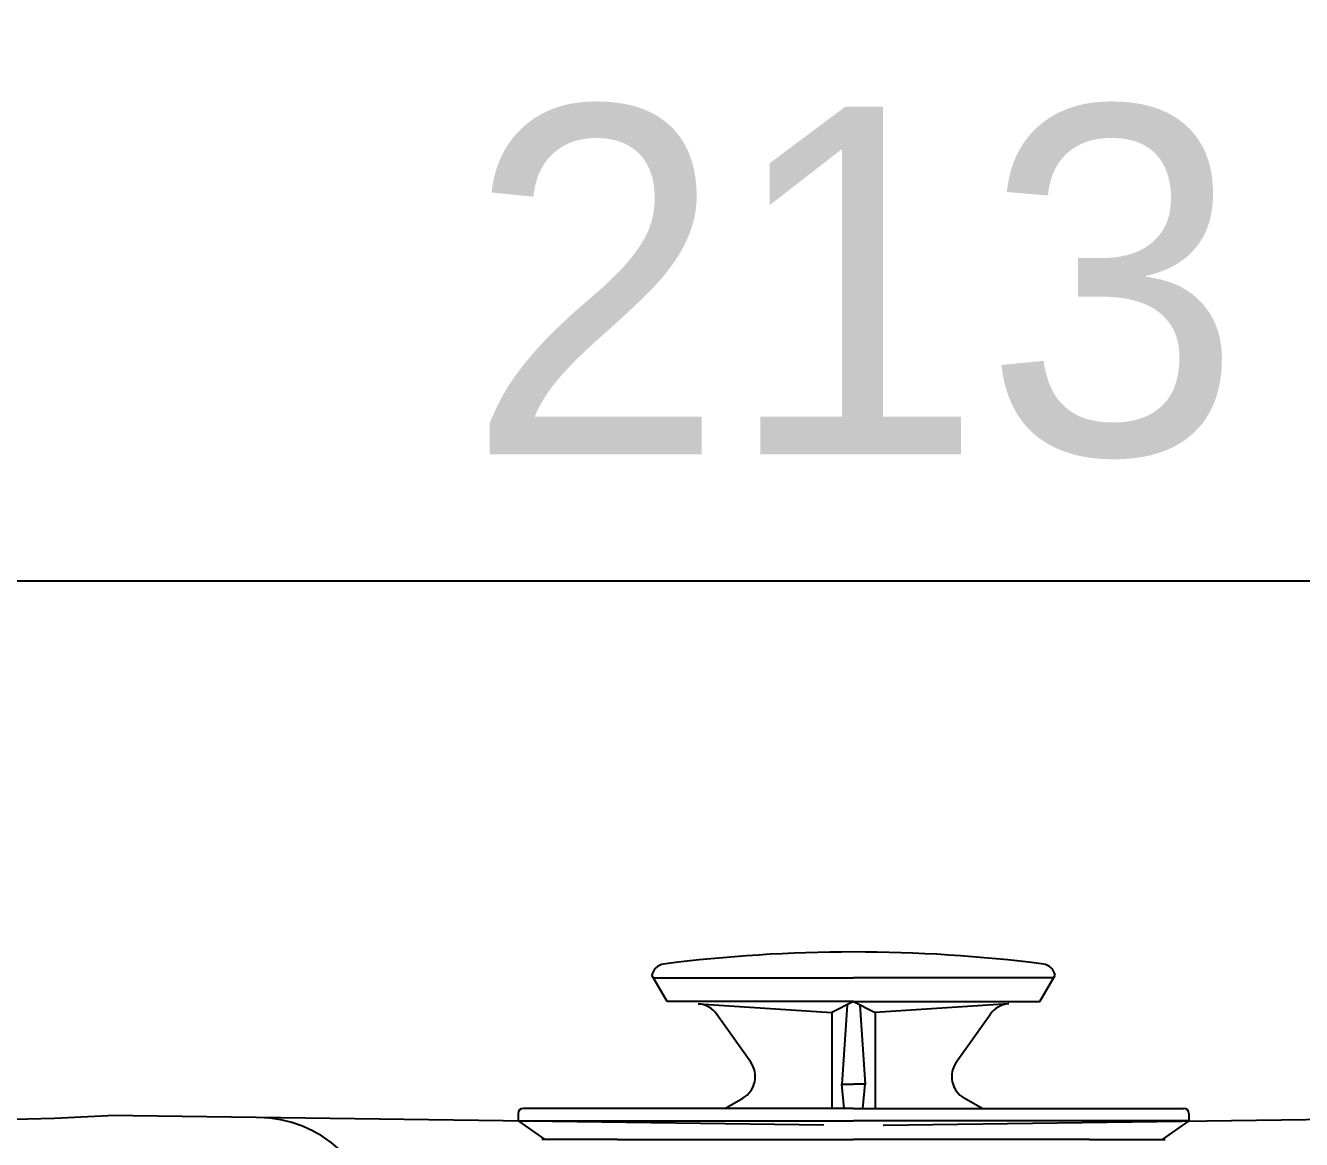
# Model space of a CAD drawing. Header units: millimetres. Extents: x 14229 to 16655, y -272 to 3158.
# Drawn here: x 15001.2 to 15103.9, y 1222.8 to 1312.5 of the extents above; entities that cross this region are included whole.
import ezdxf
from ezdxf.lldxf.tags import DXFTag

# ---------------------------------------------------------------- set-up
doc = ezdxf.new("R2010")
doc.units = ezdxf.units.MM
doc.header["$LTSCALE"] = 0.2
doc.linetypes.add('DASHED', pattern=[0.75, 0.5, -0.25])
doc.layers.add('2', color=2, linetype='HIDDEN')
doc.layers.add('3', color=3, linetype='Continuous')
doc.styles.add('h', font='', dxfattribs={"height": 28})
doc.styles.get('h').set_extended_font_data('Haansoft Batang')
tags = doc.linetypes.add('HIDDEN', pattern=[9.524999999999999, 6.35, -3.175]).pattern_tags.tags
tags[6:7] = [DXFTag(74, 4), DXFTag(75, 0), DXFTag(340, '0'), DXFTag(46, 1.0), DXFTag(50, 0.0), DXFTag(44, 0.0), DXFTag(45, 0.0)]
tags[4:5] = [DXFTag(74, 4), DXFTag(75, 0), DXFTag(340, '0'), DXFTag(46, 1.0), DXFTag(50, 0.0), DXFTag(44, 0.0), DXFTag(45, 0.0)]
doc.dimstyles.new('AM_ISO$0', dxfattribs={"dimtxt": 28, "dimasz": 24, "dimexe": 10, "dimexo": 0, "dimgap": 10, "dimtad": 1, "dimdec": 0, "dimdsep": 46, "dimtxsty": 'h', "dimcen": -5, "dimclrd": 256, "dimclre": 256, "dimclrt": 256, "dimadec": 0, "dimazin": 2, "dimtp": 0.1, "dimtm": 0.1, "dimtfac": 0.71, "dimtdec": 0, "dimtmove": 0, "dimatfit": 3, "dimfxl": 0, "dimlwd": -1, "dimlwe": -1, "dimarcsym": 0})

# ---------------------------------------------------------------- blocks, each defined once
blk = doc.blocks.new('*D28')
at = {"linetype": 'ByBlock'}
for p, q in [((15067.85019467148, 1378.466055983947), (15444.93757397065, 1378.466055983947)), ((15434.93757397065, 1354.466055983947), (15434.93757397065, 1212.963220477088)), ((15067.85019467148, 1188.963220477088), (15444.93757397065, 1188.963220477088))]:
    blk.add_line(p, q, dxfattribs=at)
for points in [[(15430.93757397065, 1354.466055983947), (15438.93757397065, 1354.466055983947), (15434.93757397065, 1378.466055983947)], [(15430.93757397065, 1212.963220477088), (15438.93757397065, 1212.963220477088), (15434.93757397065, 1188.963220477088)]]:
    blk.add_solid(points)
at = {"layer": 'Defpoints', "color": 0}
for p in [(15067.85019467148, 1378.466055983947), (15067.85019467148, 1188.963220477088), (15434.93757397065, 1188.963220477088)]:
    blk.add_point(p, dxfattribs=at)
at = {"insert": (15410.93757397065, 1283.714638230513), "char_height": 28, "attachment_point": 5, "rotation": 90, "style": 'h'}
blk.add_mtext('190', dxfattribs=at)
blk = doc.blocks.new('*D24')
at = {"linetype": 'ByBlock'}
for p, q in [((15067.85019467148, 1378.466055983947), (15549.32810999203, 1378.466055983947)), ((15539.32810999203, 1354.466055983947), (15539.32810999203, 1122.770998752592)), ((15170.35019467148, 1098.770998752592), (15549.32810999203, 1098.770998752592))]:
    blk.add_line(p, q, dxfattribs=at)
for points in [[(15535.32810999203, 1354.466055983947), (15543.32810999203, 1354.466055983947), (15539.32810999203, 1378.466055983947)], [(15535.32810999203, 1122.770998752592), (15543.32810999203, 1122.770998752592), (15539.32810999203, 1098.770998752592)]]:
    blk.add_solid(points)
at = {"layer": 'Defpoints', "color": 0}
for p in [(15067.85019467148, 1378.466055983947), (15170.35019467148, 1098.770998752592, 0.400000000540274), (15539.32810999203, 1098.770998752592)]:
    blk.add_point(p, dxfattribs=at)
at = {"insert": (15515.32810999203, 1238.618527368265), "char_height": 28, "attachment_point": 5, "rotation": 90, "style": 'h'}
blk.add_mtext('280', dxfattribs=at)
blk = doc.blocks.new('*D32')
at = {"linetype": 'ByBlock'}
for p, q in [((14961.17975915515, 1310.966055983947), (14961.17975915515, 1257.79385527352)), ((15174.65636312037, 1310.966055983947), (15174.65636312037, 1257.79385527352)), ((14985.17975915515, 1267.79385527352), (15150.65636312037, 1267.79385527352))]:
    blk.add_line(p, q, dxfattribs=at)
at = {"linetype": 'DASHED'}
for points in [[(14985.17975915515, 1271.79385527352), (14985.17975915515, 1263.79385527352), (14961.17975915515, 1267.79385527352)], [(15150.65636312037, 1271.79385527352), (15150.65636312037, 1263.79385527352), (15174.65636312037, 1267.79385527352)]]:
    blk.add_solid(points, dxfattribs=at)
at = {"layer": 'Defpoints', "color": 0, "linetype": 'DASHED'}
for p in [(14961.17975915515, 1310.966055983947, 0.006660826889505103), (15174.65636312037, 1310.966055983947, 0.006660826889505103), (15174.65636312037, 1267.79385527352)]:
    blk.add_point(p, dxfattribs=at)
at = {"linetype": 'DASHED', "insert": (15067.91806113776, 1291.79385527352), "char_height": 28, "attachment_point": 5, "style": 'h'}
blk.add_mtext('213', dxfattribs=at)

msp = doc.modelspace()

# ---------------------------------------------------------------- linework, layer by layer
at = {"layer": '2', "color": 0}
for p, q in [((15065.45248673007, 1223.979424600503), (15007.84107814781, 1224.758155819773)), ((15070.24790261287, 1223.979424600503), (15127.85931119513, 1224.758155819773))]:
    msp.add_line(p, q, dxfattribs=at)
for centre, radius, start, end in [((14996.76301864894, 1405.106583090858, 0.0244132490906741), 180.6883466679268, 189.2769501003168, 273.515026793898), ((15019.78190570881, 1214.595838608071), 10, 6.675503050038332, 89.22558228873449)]:
    msp.add_arc(centre, radius, start, end, dxfattribs=at)
at = {"layer": '3', "color": 0}
for p, q in [((15052.85019467147, 1233.917442671904), (15051.6188733758, 1236.050153716434)), ((15051.73541271901, 1235.84830165292), (15067.85019467147, 1235.84830165292)), ((15083.96497662392, 1235.84830165292), (15067.85019467147, 1235.84830165292)), ((15082.85019467147, 1233.917442671904), (15084.08151596713, 1236.050153716434)), ((15067.85019467147, 1233.917442671904), (15052.85019467147, 1233.917442671904)), ((15067.85019467147, 1233.917442671904), (15066.10019467147, 1233.031781486892)), ((15067.85019467147, 1233.917442671904), (15082.85019467147, 1233.917442671904)), ((15067.85019467147, 1233.917442671904), (15069.60019467147, 1233.031781486892)), ((15055.36546938797, 1233.733150497257), (15066.10019467147, 1233.031781486892)), ((15059.57553290425, 1229.038150457299), (15056.85732767398, 1232.89112005533)), ((15066.10019467147, 1233.031781486892), (15066.10019467147, 1225.317442671905)), ((15067.3325187325, 1233.655450965872), (15066.90019467147, 1227.247569690826)), ((15068.36787061043, 1233.655450965872), (15068.80019467147, 1227.247569690826)), ((15080.33491995498, 1233.733150497257), (15069.60019467147, 1233.031781486892)), ((15069.60019467147, 1233.031781486892), (15069.60019467147, 1225.317442671905)), ((15076.1248564387, 1229.038150457299), (15078.84306166896, 1232.89112005533)), ((15067.10329385728, 1225.317442671904), (15066.90019467147, 1227.271765498517)), ((15066.90019467147, 1227.271765498517), (15067.85019467147, 1227.271765498517)), ((15068.80019467147, 1227.271765498517), (15067.85019467147, 1227.271765498517)), ((15068.59709548566, 1225.317442671904), (15068.80019467147, 1227.271765498517)), ((15057.49376995254, 1225.317442671904), (15058.94128989225, 1226.153168698751)), ((15078.2066193904, 1225.317442671904), (15076.7590994507, 1226.153168698751)), ((15040.85019467147, 1224.917442671904), (15040.85019467147, 1224.317442671904)), ((15050.55019467147, 1225.317442671905), (15041.25019467147, 1225.317442671905)), ((15067.85019467147, 1225.317442671905), (15050.55019467147, 1225.317442671905)), ((15067.85019467147, 1225.317442671905), (15085.15019467147, 1225.317442671905)), ((15085.15019467147, 1225.317442671905), (15094.45019467147, 1225.317442671905)), ((15094.85019467147, 1224.917442671904), (15094.85019467147, 1224.317442671904)), ((15040.85019467147, 1224.317442671904), (15067.85019467147, 1224.317442671904)), ((15040.85019467147, 1224.317442671904), (15042.99241668159, 1222.817442671905)), ((15094.85019467147, 1224.317442671904), (15067.85019467147, 1224.317442671904)), ((15094.85019467147, 1224.317442671904), (15092.70797266135, 1222.817442671905)), ((15048.85019321969, 1222.817442671905), (15042.74836037454, 1222.817442671905)), ((15048.85019321969, 1222.817442671905), (15067.85019467147, 1222.817442671905)), ((15086.85019612325, 1222.817442671905), (15067.85019467147, 1222.817442671905)), ((15086.85019612325, 1222.817442671905), (15092.9520289684, 1222.817442671905))]:
    msp.add_line(p, q, dxfattribs=at)
for centre, radius, start, end in [((15067.85019467147, 1117.917442671905), 120, 90, 97.32041366590283), ((15067.85019467147, 1117.917442671905), 120, 82.67958633409718, 90), ((15052.70019467147, 1235.84830165292), 1.1, 97.32041366590283, 169.4261989781845), ((15083.00019467147, 1235.84830165292), 1.1, 10.57380102181556, 82.67958633409718), ((15055.22308466198, 1231.738189104351), 2, 35.20232506651517, 86.26180948782907), ((15080.47730468096, 1231.738189104351), 2, 93.73819051227555, 144.7976749334848), ((15057.94128989225, 1227.88521950632), 2, 300.0000000000005, 35.20232506651517), ((15077.75909945069, 1227.88521950632), 2, 144.7976749334848, 239.9999999999994), ((15041.25019467147, 1224.917442671904), 0.4000000000000001, 90, 180), ((15094.45019467147, 1224.917442671904), 0.4000000000000001, 0, 90)]:
    msp.add_arc(centre, radius, start, end, dxfattribs=at)

# ---------------------------------------------------------------- dimensions: what is measured, and where the dimension line sits
for base, p2, picture, middle in [((15434.93757397065, 1188.963220477088), (15067.85019467147, 1188.963220477088), '*D28', (15410.93757397065, 1283.714638230513)), ((15539.32810999203, 1098.770998752592), (15170.35019467147, 1098.770998752592, 0.400000000540274), '*D24', (15515.32810999203, 1238.618527368265))]:
    dim = msp.add_linear_dim(base=base, p1=(15067.85019467147, 1378.466055983946), p2=p2, angle=90, dimstyle='AM_ISO$0')
    dim.commit()
    dim.dimension.update_dxf_attribs({"geometry": picture, "text_midpoint": middle})
at = {"color": 7, "linetype": 'DASHED'}
dim = msp.add_linear_dim(base=(15174.65636312037, 1267.79385527352, -0.006658745782537459), p1=(14961.17975915515, 1310.966055983947, 2.081106967644075e-06), p2=(15174.65636312037, 1310.966055983947, 2.081106967644075e-06), dimstyle='AM_ISO$0', dxfattribs=at)
dim.commit()
dim.dimension.update_dxf_attribs({"geometry": '*D32', "text_midpoint": (15067.91806113776, 1267.79385527352, -0.006658745782537459), "dimtype": 160})

doc.saveas('drawing.dxf')
